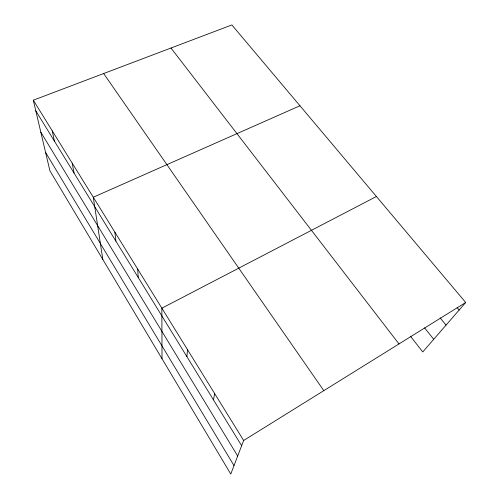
<?xml version="1.0" encoding="UTF-8"?>
<svg xmlns="http://www.w3.org/2000/svg" width="499" height="499" viewBox="0 0 499 499"><rect width="100%" height="100%" fill="white"/><g stroke="black" fill="none" stroke-linecap="round" stroke-linejoin="round"><path stroke-width="0.75" d="M186.907 356.666L187.481 349.624M213.441 399.836L214.689 393.642M465.698 302.488L243.643 440.48L230.769 474.05L49.888 170.72L33.302 100.199L231.873 24.95L465.698 302.488L422.747 351.938L410.44 336.22M376.414 196.512L161.863 308.182L162.013 358.75M299.955 105.763L93.282 197.23L102.831 259.499M457.159 307.69L459.124 310.054M440.168 317.9L446.044 325.117M424.599 327.868L433.718 339.301M170.989 48.023L398.994 343.942M103.649 73.54L323.807 390.661M33.302 100.199L243.643 440.48M35.803 110.84L241.635 445.707M40.824 132.191L237.686 456.011M45.602 152.488L234.006 465.604M52.245 130.844L54.435 141.155M72.212 163.142L74.052 173.066M114.876 232.166L115.905 241.16M137.705 269.098L138.26 277.525"/></g></svg>
